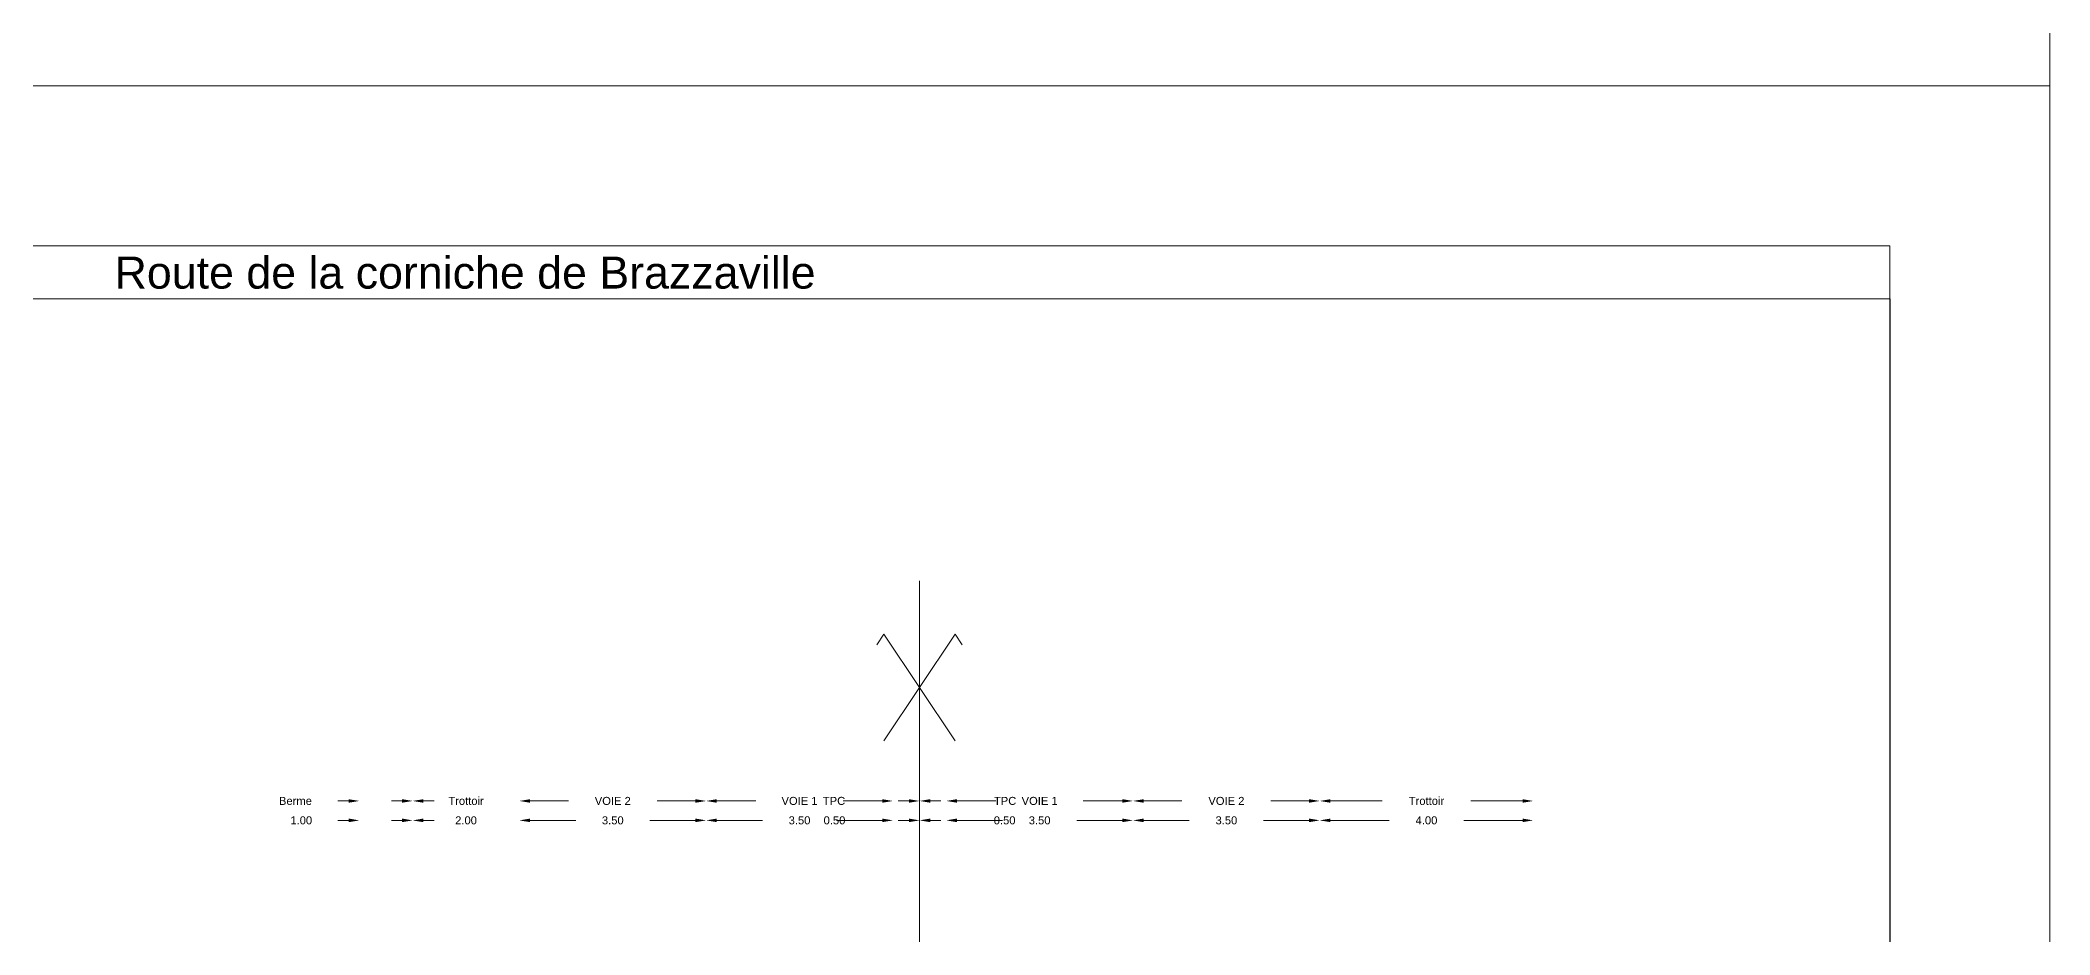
# Model space of a CAD drawing. Extents: x 0 to 74, y -372 to 1003.
# Drawn here: x 21.74 to 59.4, y -346.24 to -329.48 of the extents above; entities that cross this region are included whole.
import ezdxf
from ezdxf.enums import TextEntityAlignment as Align

# ---------------------------------------------------------------- set-up
doc = ezdxf.new("R2010")
doc.units = 0
doc.header["$LTSCALE"] = 2
doc.header["$PDSIZE"] = -0.004
doc.layers.get('0').update_dxf_attribs({"lineweight": 0})
for name, color, linetype, lineweight in [('Route - Profils type - PT DEB TRT BERME', 5, 'Continuous', 0), ('Route - Profils type - PT REM TRT', 5, 'Continuous', 0), ('Route - Route de la corniche de Brazzaville - PT - Cadre_P105', 7, 'Continuous', 0)]:
    doc.layers.add(name, color=color, linetype=linetype, lineweight=lineweight)
doc.styles.add('CadreTitre', font='arial.ttf', dxfattribs={"height": 0.003})
doc.styles.add('Cotation', font='arial.ttf')
doc.dimstyles.new('BRAZZAVILLE', dxfattribs={"dimtxt": 0.15, "dimasz": 0.2, "dimexe": 0.5, "dimexo": 0.5, "dimgap": 0.5, "dimtad": 0, "dimzin": 0, "dimdsep": 46, "dimtxsty": 'Cotation', "dimsah": 1, "dimcen": 0.1, "dimse1": 1, "dimse2": 1, "dimclrd": 1, "dimclre": 256, "dimclrt": 1, "dimaunit": 2, "dimazin": 0, "dimtfac": 1, "dimtdec": 4, "dimtofl": 0, "dimtmove": 0, "dimatfit": 1, "dimfxl": 1, "dimtolj": 1, "dimtzin": 0, "dimlwd": 0, "dimlwe": 0, "dimarcsym": 0})

# ---------------------------------------------------------------- blocks, each defined once
blk = doc.blocks.new('*D696')
at = {"layer": 'Defpoints', "color": 0, "transparency": 16777216}
for p in [(38.718, -344.091), (38.718, -344.096), (38.218, -347.091)]:
    blk.add_point(p, dxfattribs=at)
at = {"layer": 'Route - Profils type - PT REM TRT', "color": 1, "lineweight": 0, "transparency": 16777216}
for p, q in [((38.018, -344.096), (37.818, -344.096)), ((38.918, -344.096), (39.118, -344.096))]:
    blk.add_line(p, q, dxfattribs=at)
at = {"layer": 'Route - Profils type - PT REM TRT', "color": 1, "transparency": 16777216}
for points in [[(38.018, -344.062), (38.018, -344.129), (38.218, -344.096)], [(38.918, -344.062), (38.918, -344.129), (38.718, -344.096)]]:
    blk.add_solid(points, dxfattribs=at)
at = {"layer": 'Route - Profils type - PT REM TRT', "color": 1, "transparency": 16777216, "insert": (39.812, -344.096), "char_height": 0.15, "attachment_point": 5, "style": 'Cotation'}
blk.add_mtext('\\A1;0.50', dxfattribs=at)
blk = doc.blocks.new('*D697')
at = {"layer": 'Defpoints', "color": 0, "transparency": 16777216}
for p in [(38.718, -344.091), (42.218, -344.091), (42.218, -344.096)]:
    blk.add_point(p, dxfattribs=at)
at = {"layer": 'Route - Profils type - PT REM TRT', "color": 1, "lineweight": 0, "transparency": 16777216}
for p, q in [((38.918, -344.096), (39.773, -344.096)), ((42.018, -344.096), (41.162, -344.096))]:
    blk.add_line(p, q, dxfattribs=at)
at = {"layer": 'Route - Profils type - PT REM TRT', "color": 1, "transparency": 16777216}
for points in [[(38.918, -344.062), (38.918, -344.129), (38.718, -344.096)], [(42.018, -344.062), (42.018, -344.129), (42.218, -344.096)]]:
    blk.add_solid(points, dxfattribs=at)
at = {"layer": 'Route - Profils type - PT REM TRT', "color": 1, "transparency": 16777216, "insert": (40.468, -344.096), "char_height": 0.15, "attachment_point": 5, "style": 'Cotation'}
blk.add_mtext('\\A1;3.50', dxfattribs=at)
blk = doc.blocks.new('*D698')
at = {"layer": 'Defpoints', "color": 0, "transparency": 16777216}
for p in [(42.218, -344.091), (45.718, -344.091), (45.718, -344.096)]:
    blk.add_point(p, dxfattribs=at)
at = {"layer": 'Route - Profils type - PT REM TRT', "color": 1, "lineweight": 0, "transparency": 16777216}
for p, q in [((42.418, -344.096), (43.273, -344.096)), ((45.518, -344.096), (44.662, -344.096))]:
    blk.add_line(p, q, dxfattribs=at)
at = {"layer": 'Route - Profils type - PT REM TRT', "color": 1, "transparency": 16777216}
for points in [[(42.418, -344.062), (42.418, -344.129), (42.218, -344.096)], [(45.518, -344.062), (45.518, -344.129), (45.718, -344.096)]]:
    blk.add_solid(points, dxfattribs=at)
at = {"layer": 'Route - Profils type - PT REM TRT', "color": 1, "transparency": 16777216, "insert": (43.968, -344.096), "char_height": 0.15, "attachment_point": 5, "style": 'Cotation'}
blk.add_mtext('\\A1;3.50', dxfattribs=at)
blk = doc.blocks.new('*D699')
at = {"layer": 'Defpoints', "color": 0, "transparency": 16777216}
for p in [(45.718, -344.091), (49.718, -344.091), (49.718, -344.096)]:
    blk.add_point(p, dxfattribs=at)
at = {"layer": 'Route - Profils type - PT REM TRT', "color": 1, "lineweight": 0, "transparency": 16777216}
for p, q in [((45.918, -344.096), (47.02, -344.096)), ((49.518, -344.096), (48.415, -344.096))]:
    blk.add_line(p, q, dxfattribs=at)
at = {"layer": 'Route - Profils type - PT REM TRT', "color": 1, "transparency": 16777216}
for points in [[(45.918, -344.062), (45.918, -344.129), (45.718, -344.096)], [(49.518, -344.062), (49.518, -344.129), (49.718, -344.096)]]:
    blk.add_solid(points, dxfattribs=at)
at = {"layer": 'Route - Profils type - PT REM TRT', "color": 1, "transparency": 16777216, "insert": (47.718, -344.096), "char_height": 0.15, "attachment_point": 5, "style": 'Cotation'}
blk.add_mtext('\\A1;4.00', dxfattribs=at)
blk = doc.blocks.new('*D700')
at = {"layer": 'Defpoints', "color": 0, "transparency": 16777216}
for p in [(38.718, -343.732), (38.718, -344.291), (38.218, -347.091)]:
    blk.add_point(p, dxfattribs=at)
at = {"layer": 'Route - Profils type - PT REM TRT', "color": 1, "lineweight": 0, "transparency": 16777216}
for p, q in [((38.018, -343.732), (37.818, -343.732)), ((38.918, -343.732), (39.118, -343.732))]:
    blk.add_line(p, q, dxfattribs=at)
at = {"layer": 'Route - Profils type - PT REM TRT', "color": 1, "transparency": 16777216}
for points in [[(38.018, -343.699), (38.018, -343.765), (38.218, -343.732)], [(38.918, -343.699), (38.918, -343.765), (38.718, -343.732)]]:
    blk.add_solid(points, dxfattribs=at)
at = {"layer": 'Route - Profils type - PT REM TRT', "color": 1, "transparency": 16777216, "insert": (39.821, -343.732), "char_height": 0.15, "attachment_point": 5, "style": 'Cotation'}
blk.add_mtext('\\A1;TPC', dxfattribs=at)
blk = doc.blocks.new('*D701')
at = {"layer": 'Defpoints', "color": 0, "transparency": 16777216}
for p in [(42.218, -343.732), (42.218, -344.091), (38.718, -344.291)]:
    blk.add_point(p, dxfattribs=at)
at = {"layer": 'Route - Profils type - PT REM TRT', "color": 1, "lineweight": 0, "transparency": 16777216}
for p, q in [((38.918, -343.732), (39.65, -343.732)), ((42.018, -343.732), (41.286, -343.732))]:
    blk.add_line(p, q, dxfattribs=at)
at = {"layer": 'Route - Profils type - PT REM TRT', "color": 1, "transparency": 16777216}
for points in [[(38.918, -343.699), (38.918, -343.765), (38.718, -343.732)], [(42.018, -343.699), (42.018, -343.765), (42.218, -343.732)]]:
    blk.add_solid(points, dxfattribs=at)
at = {"layer": 'Route - Profils type - PT REM TRT', "color": 1, "transparency": 16777216, "insert": (40.468, -343.732), "char_height": 0.15, "attachment_point": 5, "style": 'Cotation'}
blk.add_mtext('\\A1;VOIE 1', dxfattribs=at)
blk = doc.blocks.new('*D702')
at = {"layer": 'Defpoints', "color": 0, "transparency": 16777216}
for p in [(45.718, -343.732), (42.218, -344.091), (45.718, -344.091)]:
    blk.add_point(p, dxfattribs=at)
at = {"layer": 'Route - Profils type - PT REM TRT', "color": 1, "lineweight": 0, "transparency": 16777216}
for p, q in [((42.418, -343.732), (43.136, -343.732)), ((45.518, -343.732), (44.8, -343.732))]:
    blk.add_line(p, q, dxfattribs=at)
at = {"layer": 'Route - Profils type - PT REM TRT', "color": 1, "transparency": 16777216}
for points in [[(42.418, -343.699), (42.418, -343.765), (42.218, -343.732)], [(45.518, -343.699), (45.518, -343.765), (45.718, -343.732)]]:
    blk.add_solid(points, dxfattribs=at)
at = {"layer": 'Route - Profils type - PT REM TRT', "color": 1, "transparency": 16777216, "insert": (43.968, -343.732), "char_height": 0.15, "attachment_point": 5, "style": 'Cotation'}
blk.add_mtext('\\A1;VOIE 2', dxfattribs=at)
blk = doc.blocks.new('*D703')
at = {"layer": 'Defpoints', "color": 0, "transparency": 16777216}
for p in [(49.718, -343.732), (45.718, -344.091), (49.718, -344.091)]:
    blk.add_point(p, dxfattribs=at)
at = {"layer": 'Route - Profils type - PT REM TRT', "color": 1, "lineweight": 0, "transparency": 16777216}
for p, q in [((45.918, -343.732), (46.887, -343.732)), ((49.518, -343.732), (48.549, -343.732))]:
    blk.add_line(p, q, dxfattribs=at)
at = {"layer": 'Route - Profils type - PT REM TRT', "color": 1, "transparency": 16777216}
for points in [[(45.918, -343.699), (45.918, -343.765), (45.718, -343.732)], [(49.518, -343.699), (49.518, -343.765), (49.718, -343.732)]]:
    blk.add_solid(points, dxfattribs=at)
at = {"layer": 'Route - Profils type - PT REM TRT', "color": 1, "transparency": 16777216, "insert": (47.718, -343.732), "char_height": 0.15, "attachment_point": 5, "style": 'Cotation'}
blk.add_mtext('\\A1;Trottoir', dxfattribs=at)
blk = doc.blocks.new('*D708')
at = {"layer": 'Defpoints', "color": 0, "transparency": 16777216}
for p in [(37.718, -344.091), (37.718, -344.096), (38.218, -347.091)]:
    blk.add_point(p, dxfattribs=at)
at = {"layer": 'Route - Profils type - PT DEB TRT BERME', "color": 1, "lineweight": 0, "transparency": 16777216}
for p, q in [((37.518, -344.096), (37.318, -344.096)), ((38.418, -344.096), (38.618, -344.096))]:
    blk.add_line(p, q, dxfattribs=at)
at = {"layer": 'Route - Profils type - PT DEB TRT BERME', "color": 1, "transparency": 16777216}
for points in [[(37.518, -344.062), (37.518, -344.129), (37.718, -344.096)], [(38.418, -344.062), (38.418, -344.129), (38.218, -344.096)]]:
    blk.add_solid(points, dxfattribs=at)
at = {"layer": 'Route - Profils type - PT DEB TRT BERME', "color": 1, "transparency": 16777216, "insert": (36.623, -344.096), "char_height": 0.15, "attachment_point": 5, "style": 'Cotation'}
blk.add_mtext('\\A1;0.50', dxfattribs=at)
blk = doc.blocks.new('*D709')
at = {"layer": 'Defpoints', "color": 0, "transparency": 16777216}
for p in [(34.218, -344.091), (34.218, -344.096), (37.718, -344.091)]:
    blk.add_point(p, dxfattribs=at)
at = {"layer": 'Route - Profils type - PT DEB TRT BERME', "color": 1, "lineweight": 0, "transparency": 16777216}
for p, q in [((34.418, -344.096), (35.273, -344.096)), ((37.518, -344.096), (36.662, -344.096))]:
    blk.add_line(p, q, dxfattribs=at)
at = {"layer": 'Route - Profils type - PT DEB TRT BERME', "color": 1, "transparency": 16777216}
for points in [[(34.418, -344.062), (34.418, -344.129), (34.218, -344.096)], [(37.518, -344.062), (37.518, -344.129), (37.718, -344.096)]]:
    blk.add_solid(points, dxfattribs=at)
at = {"layer": 'Route - Profils type - PT DEB TRT BERME', "color": 1, "transparency": 16777216, "insert": (35.968, -344.096), "char_height": 0.15, "attachment_point": 5, "style": 'Cotation'}
blk.add_mtext('\\A1;3.50', dxfattribs=at)
blk = doc.blocks.new('*D710')
at = {"layer": 'Defpoints', "color": 0, "transparency": 16777216}
for p in [(30.718, -344.091), (30.718, -344.096), (34.218, -344.091)]:
    blk.add_point(p, dxfattribs=at)
at = {"layer": 'Route - Profils type - PT DEB TRT BERME', "color": 1, "lineweight": 0, "transparency": 16777216}
for p, q in [((30.918, -344.096), (31.773, -344.096)), ((34.018, -344.096), (33.162, -344.096))]:
    blk.add_line(p, q, dxfattribs=at)
at = {"layer": 'Route - Profils type - PT DEB TRT BERME', "color": 1, "transparency": 16777216}
for points in [[(30.918, -344.062), (30.918, -344.129), (30.718, -344.096)], [(34.018, -344.062), (34.018, -344.129), (34.218, -344.096)]]:
    blk.add_solid(points, dxfattribs=at)
at = {"layer": 'Route - Profils type - PT DEB TRT BERME', "color": 1, "transparency": 16777216, "insert": (32.468, -344.096), "char_height": 0.15, "attachment_point": 5, "style": 'Cotation'}
blk.add_mtext('\\A1;3.50', dxfattribs=at)
blk = doc.blocks.new('*D711')
at = {"layer": 'Defpoints', "color": 0, "transparency": 16777216}
for p in [(37.718, -343.732), (37.718, -344.291), (38.218, -347.091)]:
    blk.add_point(p, dxfattribs=at)
at = {"layer": 'Route - Profils type - PT DEB TRT BERME', "color": 1, "lineweight": 0, "transparency": 16777216}
for p, q in [((37.518, -343.732), (37.318, -343.732)), ((38.418, -343.732), (38.618, -343.732))]:
    blk.add_line(p, q, dxfattribs=at)
at = {"layer": 'Route - Profils type - PT DEB TRT BERME', "color": 1, "transparency": 16777216}
for points in [[(37.518, -343.699), (37.518, -343.765), (37.718, -343.732)], [(38.418, -343.699), (38.418, -343.765), (38.218, -343.732)]]:
    blk.add_solid(points, dxfattribs=at)
at = {"layer": 'Route - Profils type - PT DEB TRT BERME', "color": 1, "transparency": 16777216, "insert": (36.615, -343.732), "char_height": 0.15, "attachment_point": 5, "style": 'Cotation'}
blk.add_mtext('\\A1;TPC', dxfattribs=at)
blk = doc.blocks.new('*D712')
at = {"layer": 'Defpoints', "color": 0, "transparency": 16777216}
for p in [(34.218, -343.732), (34.218, -344.091), (37.718, -344.291)]:
    blk.add_point(p, dxfattribs=at)
at = {"layer": 'Route - Profils type - PT DEB TRT BERME', "color": 1, "lineweight": 0, "transparency": 16777216}
for p, q in [((34.418, -343.732), (35.15, -343.732)), ((37.518, -343.732), (36.786, -343.732))]:
    blk.add_line(p, q, dxfattribs=at)
at = {"layer": 'Route - Profils type - PT DEB TRT BERME', "color": 1, "transparency": 16777216}
for points in [[(34.418, -343.699), (34.418, -343.765), (34.218, -343.732)], [(37.518, -343.699), (37.518, -343.765), (37.718, -343.732)]]:
    blk.add_solid(points, dxfattribs=at)
at = {"layer": 'Route - Profils type - PT DEB TRT BERME', "color": 1, "transparency": 16777216, "insert": (35.968, -343.732), "char_height": 0.15, "attachment_point": 5, "style": 'Cotation'}
blk.add_mtext('\\A1;VOIE 1', dxfattribs=at)
blk = doc.blocks.new('*D713')
at = {"layer": 'Defpoints', "color": 0, "transparency": 16777216}
for p in [(30.718, -343.732), (30.718, -344.091), (34.218, -344.091)]:
    blk.add_point(p, dxfattribs=at)
at = {"layer": 'Route - Profils type - PT DEB TRT BERME', "color": 1, "lineweight": 0, "transparency": 16777216}
for p, q in [((30.918, -343.732), (31.636, -343.732)), ((34.018, -343.732), (33.3, -343.732))]:
    blk.add_line(p, q, dxfattribs=at)
at = {"layer": 'Route - Profils type - PT DEB TRT BERME', "color": 1, "transparency": 16777216}
for points in [[(30.918, -343.699), (30.918, -343.765), (30.718, -343.732)], [(34.018, -343.699), (34.018, -343.765), (34.218, -343.732)]]:
    blk.add_solid(points, dxfattribs=at)
at = {"layer": 'Route - Profils type - PT DEB TRT BERME', "color": 1, "transparency": 16777216, "insert": (32.468, -343.732), "char_height": 0.15, "attachment_point": 5, "style": 'Cotation'}
blk.add_mtext('\\A1;VOIE 2', dxfattribs=at)
blk = doc.blocks.new('*D714')
at = {"layer": 'Defpoints', "color": 0, "transparency": 16777216}
for p in [(28.718, -343.732), (28.718, -344.091), (30.718, -344.091)]:
    blk.add_point(p, dxfattribs=at)
at = {"layer": 'Route - Profils type - PT DEB TRT BERME', "color": 1, "lineweight": 0, "transparency": 16777216}
for p, q in [((28.518, -343.732), (28.318, -343.732)), ((30.918, -343.732), (31.118, -343.732))]:
    blk.add_line(p, q, dxfattribs=at)
at = {"layer": 'Route - Profils type - PT DEB TRT BERME', "color": 1, "transparency": 16777216}
for points in [[(28.518, -343.699), (28.518, -343.765), (28.718, -343.732)], [(30.918, -343.699), (30.918, -343.765), (30.718, -343.732)]]:
    blk.add_solid(points, dxfattribs=at)
at = {"layer": 'Route - Profils type - PT DEB TRT BERME', "color": 1, "transparency": 16777216, "insert": (29.718, -343.732), "char_height": 0.15, "attachment_point": 5, "style": 'Cotation'}
blk.add_mtext('\\A1;Trottoir', dxfattribs=at)
blk = doc.blocks.new('*D715')
at = {"layer": 'Defpoints', "color": 0, "transparency": 16777216}
for p in [(27.718, -343.732), (27.718, -344.091), (28.718, -344.091)]:
    blk.add_point(p, dxfattribs=at)
at = {"layer": 'Route - Profils type - PT DEB TRT BERME', "color": 1, "lineweight": 0, "transparency": 16777216}
for p, q in [((27.518, -343.732), (27.318, -343.732)), ((28.918, -343.732), (29.118, -343.732))]:
    blk.add_line(p, q, dxfattribs=at)
at = {"layer": 'Route - Profils type - PT DEB TRT BERME', "color": 1, "transparency": 16777216}
for points in [[(27.518, -343.699), (27.518, -343.765), (27.718, -343.732)], [(28.918, -343.699), (28.918, -343.765), (28.718, -343.732)]]:
    blk.add_solid(points, dxfattribs=at)
at = {"layer": 'Route - Profils type - PT DEB TRT BERME', "color": 1, "transparency": 16777216, "insert": (26.521, -343.732), "char_height": 0.15, "attachment_point": 5, "style": 'Cotation'}
blk.add_mtext('\\A1;Berme', dxfattribs=at)
blk = doc.blocks.new('*D716')
at = {"layer": 'Defpoints', "color": 0, "transparency": 16777216}
for p in [(28.718, -344.091), (28.718, -344.096), (30.718, -344.091)]:
    blk.add_point(p, dxfattribs=at)
at = {"layer": 'Route - Profils type - PT DEB TRT BERME', "color": 1, "lineweight": 0, "transparency": 16777216}
for p, q in [((28.518, -344.096), (28.318, -344.096)), ((30.918, -344.096), (31.118, -344.096))]:
    blk.add_line(p, q, dxfattribs=at)
at = {"layer": 'Route - Profils type - PT DEB TRT BERME', "color": 1, "transparency": 16777216}
for points in [[(28.518, -344.062), (28.518, -344.129), (28.718, -344.096)], [(30.918, -344.062), (30.918, -344.129), (30.718, -344.096)]]:
    blk.add_solid(points, dxfattribs=at)
at = {"layer": 'Route - Profils type - PT DEB TRT BERME', "color": 1, "transparency": 16777216, "insert": (29.718, -344.096), "char_height": 0.15, "attachment_point": 5, "style": 'Cotation'}
blk.add_mtext('\\A1;2.00', dxfattribs=at)
blk = doc.blocks.new('*D717')
at = {"layer": 'Defpoints', "color": 0, "transparency": 16777216}
for p in [(27.718, -344.091), (27.718, -344.096), (28.718, -344.091)]:
    blk.add_point(p, dxfattribs=at)
at = {"layer": 'Route - Profils type - PT DEB TRT BERME', "color": 1, "lineweight": 0, "transparency": 16777216}
for p, q in [((27.518, -344.096), (27.318, -344.096)), ((28.918, -344.096), (29.118, -344.096))]:
    blk.add_line(p, q, dxfattribs=at)
at = {"layer": 'Route - Profils type - PT DEB TRT BERME', "color": 1, "transparency": 16777216}
for points in [[(27.518, -344.062), (27.518, -344.129), (27.718, -344.096)], [(28.918, -344.062), (28.918, -344.129), (28.718, -344.096)]]:
    blk.add_solid(points, dxfattribs=at)
at = {"layer": 'Route - Profils type - PT DEB TRT BERME', "color": 1, "transparency": 16777216, "insert": (26.63, -344.096), "char_height": 0.15, "attachment_point": 5, "style": 'Cotation'}
blk.add_mtext('\\A1;1.00', dxfattribs=at)

msp = doc.modelspace()

# ---------------------------------------------------------------- linework, layer by layer
at = {"flags": 128}
for points in [[(0, -330.33), (0, -288.33), (59.4, -288.33), (59.4, -330.33)], [(0, -372.33), (0, -330.33), (59.4, -330.33), (59.4, -372.33)], [(3, -369.33), (3, -333.33), (56.4, -333.33), (56.4, -369.33)]]:
    msp.add_lwpolyline(points, close=True, dxfattribs=at)
at = {"layer": 'Route - Route de la corniche de Brazzaville - PT - Cadre_P105', "color": 7, "linetype": 'Continuous'}
for p, q in [((38.218, -343.608), (38.218, -339.608)), ((37.418, -340.808), (37.551, -340.608)), ((38.884, -342.608), (37.551, -340.608)), ((37.551, -342.608), (38.884, -340.608)), ((39.018, -340.808), (38.884, -340.608)), ((38.218, -361.33), (38.218, -343.608))]:
    msp.add_line(p, q, dxfattribs=at)
at = {"layer": 'Route - Route de la corniche de Brazzaville - PT - Cadre_P105', "flags": 128}
msp.add_lwpolyline([(2.99, -369.34), (2.99, -334.32), (56.41, -334.32), (56.41, -369.34)], close=True, dxfattribs=at)

# ---------------------------------------------------------------- texts
at = {"color": 7, "style": 'CadreTitre'}
msp.add_text('Route de la corniche de Brazzaville', height=0.6, dxfattribs=at).set_placement((29.7, -333.53), align=Align.TOP_CENTER)

# ---------------------------------------------------------------- dimensions: what is measured, and where the dimension line sits
at = {"layer": 'Route - Profils type - PT DEB TRT BERME'}
for base, p1, p2, text, picture, middle in [((27.718, -343.732), (28.718, -344.091), (27.718, -344.091), 'Berme', '*D715', (26.521, -343.732)), ((28.718, -343.732), (30.718, -344.091), (28.718, -344.091), 'Trottoir', '*D714', (29.718, -343.732)), ((30.718, -343.732), (34.218, -344.091), (30.718, -344.091), 'VOIE 2', '*D713', (32.468, -343.732)), ((34.218, -343.732), (37.718, -344.291), (34.218, -344.091), 'VOIE 1', '*D712', (35.968, -343.732)), ((37.718, -343.732), (38.218, -347.091), (37.718, -344.291), 'TPC', '*D711', (36.615, -343.732)), ((27.718, -344.096), (28.718, -344.091), (27.718, -344.091), '1.00', '*D717', (26.63, -344.096)), ((28.718, -344.096), (30.718, -344.091), (28.718, -344.091), '2.00', '*D716', (29.718, -344.096)), ((30.718, -344.096), (34.218, -344.091), (30.718, -344.091), '3.50', '*D710', (32.468, -344.096)), ((34.218, -344.096), (37.718, -344.091), (34.218, -344.091), '3.50', '*D709', (35.968, -344.096)), ((37.718, -344.096), (38.218, -347.091), (37.718, -344.091), '0.50', '*D708', (36.623, -344.096))]:
    dim = msp.add_linear_dim(base=base, p1=p1, p2=p2, text=text, dimstyle='BRAZZAVILLE', override={"dimscale": 1, "dimclrt": 1}, dxfattribs=at)
    dim.commit()
    dim.dimension.update_dxf_attribs({"geometry": picture, "text_midpoint": middle})
at = {"layer": 'Route - Profils type - PT REM TRT'}
for base, p1, p2, text, picture, middle in [((38.718, -343.732), (38.218, -347.091), (38.718, -344.291), 'TPC', '*D700', (39.821, -343.732)), ((42.218, -343.732), (38.718, -344.291), (42.218, -344.091), 'VOIE 1', '*D701', (40.468, -343.732)), ((45.718, -343.732), (42.218, -344.091), (45.718, -344.091), 'VOIE 2', '*D702', (43.968, -343.732)), ((49.718, -343.732), (45.718, -344.091), (49.718, -344.091), 'Trottoir', '*D703', (47.718, -343.732)), ((38.718, -344.096), (38.218, -347.091), (38.718, -344.091), '0.50', '*D696', (39.812, -344.096)), ((42.218, -344.096), (38.718, -344.091), (42.218, -344.091), '3.50', '*D697', (40.468, -344.096)), ((45.718, -344.096), (42.218, -344.091), (45.718, -344.091), '3.50', '*D698', (43.968, -344.096)), ((49.718, -344.096), (45.718, -344.091), (49.718, -344.091), '4.00', '*D699', (47.718, -344.096))]:
    dim = msp.add_linear_dim(base=base, p1=p1, p2=p2, text=text, dimstyle='BRAZZAVILLE', override={"dimscale": 1, "dimclrt": 1}, dxfattribs=at)
    dim.commit()
    dim.dimension.update_dxf_attribs({"geometry": picture, "text_midpoint": middle})

doc.saveas('drawing.dxf')
